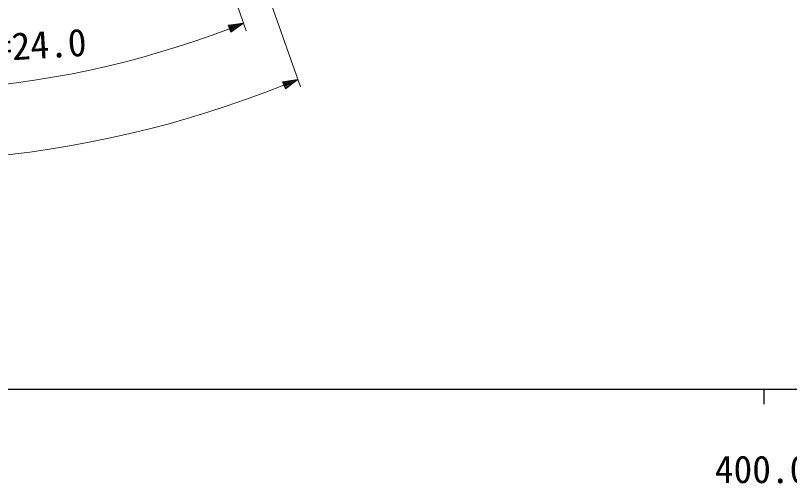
# Model space of a CAD drawing. Units: millimetres, scale not verified. Extents: x 40000 to 680000, y 20000 to 380000.
# Drawn here: x 418158 to 469704, y 198715 to 229918 of the extents above; entities that cross this region are included whole.
import ezdxf
from ezdxf.enums import TextEntityAlignment as Align

# ---------------------------------------------------------------- set-up
doc = ezdxf.new("R2010")
doc.units = ezdxf.units.MM
doc.header["$LTSCALE"] = 1000
doc.layers.add('M-STR-HTXT', color=7, linetype='Continuous', lineweight=13)
doc.layers.add('M-TTL-BAND', color=7, linetype='Continuous', lineweight=25)
doc.styles.add('ＭＳ ゴシック', font='')
doc.styles.get('ＭＳ ゴシック').set_extended_font_data('MS Gothic')

msp = doc.modelspace()

# ---------------------------------------------------------------- linework, layer by layer
at = {"layer": 'M-STR-HTXT'}
for p, q in [((426784, 248722), (433514, 228888)), ((430140, 245135), (437136, 225160)), ((433340, 229400), (432319, 229261)), ((433340, 229400), (432412, 229028)), ((433340, 229400), (432505, 228796)), ((432319, 229261), (432505, 228796)), ((432523, 229288), (432338, 229214)), ((432356, 229168), (432728, 229316)), ((432932, 229344), (432375, 229121)), ((432393, 229075), (433136, 229372)), ((432430, 228982), (433173, 229279)), ((433006, 229158), (432449, 228936)), ((432468, 228889), (432839, 229038)), ((432672, 228917), (432486, 228843)), ((436965, 225649), (435945, 225496)), ((435945, 225496), (436137, 225034)), ((436149, 225527), (435965, 225450)), ((435984, 225404), (436353, 225557)), ((436557, 225588), (436003, 225358)), ((436022, 225312), (436761, 225618)), ((436965, 225649), (436041, 225265)), ((436060, 225219), (436799, 225526)), ((436634, 225403), (436079, 225173)), ((436099, 225127), (436468, 225280)), ((436965, 225649), (436137, 225034)), ((436303, 225157), (436118, 225081))]:
    msp.add_line(p, q, dxfattribs=at)
for centre, radius, start, end in [((409384, 292139), 71984, 223.8769, 291.73352), ((409747, 288408), 63550, 255.62991, 290.89184)]:
    msp.add_arc(centre, radius, start, end, dxfattribs=at)
at = {"layer": 'M-TTL-BAND'}
for p, q in [((40000, 205000), (579000, 205000)), ((468000, 205000), (468000, 204000))]:
    msp.add_line(p, q, dxfattribs=at)

# ---------------------------------------------------------------- texts
at = {"layer": 'M-STR-HTXT', "style": 'ＭＳ ゴシック'}
msp.add_text('擁 壁 工 L=24.0', height=1833, rotation=3.479, dxfattribs=at).set_placement((413627, 226119), align=Align.BOTTOM_CENTER)
at = {"layer": 'M-TTL-BAND', "style": 'ＭＳ ゴシック'}
msp.add_text('400.0', height=1833, dxfattribs=at).set_placement((467844, 198195), align=Align.BOTTOM_CENTER)

doc.saveas('drawing.dxf')
